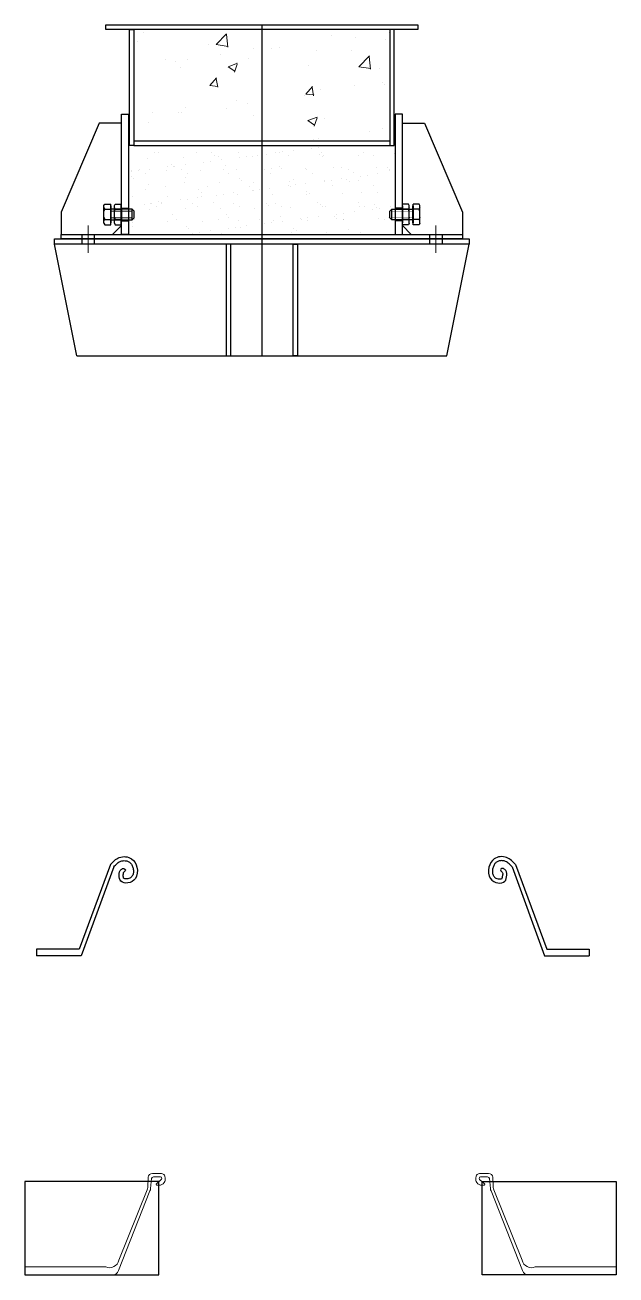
# Model space of a CAD drawing. Header units: millimetres. Extents: x 0 to 76984, y 0 to 13707.
# Drawn here: x 37799 to 39125, y 6943 to 9747 of the extents above; entities that cross this region are included whole.
import ezdxf

# ---------------------------------------------------------------- set-up
doc = ezdxf.new("R2010")
doc.units = ezdxf.units.MM
doc.linetypes.add('CENTER', pattern=[2, 1.25, -0.25, 0.25, -0.25])
doc.linetypes.add('DASHED', pattern=[0.75, 0.5, -0.25])
doc.layers.get('Defpoints').update_dxf_attribs({"color": 8})
for name, color, linetype, lineweight in [('1粗实线', 1, 'Continuous', 30), ('3中心线', 6, 'CENTER', 18), ('4虚线', 2, 'DASHED', 18), ('5文本', 4, 'Continuous', 18), ('6标注线', 3, 'Continuous', 13), ('粗实线', 1, 'Continuous', 30), ('细实线', 5, 'Continuous', 9), ('细虚线', 2, 'DASHED', 9)]:
    doc.layers.add(name, color=color, linetype=linetype, lineweight=lineweight)

# ---------------------------------------------------------------- blocks, each defined once
blk = doc.blocks.new('φ630砂筒和桩帽block', base_point=(943.1, 775.8))
at = {"layer": '1粗实线', "ltscale": 5}
for p, q in [((656.1, 515.8), (1230.1, 515.8)), ((656.1, 505.8), (1230.1, 505.8))]:
    blk.add_line(p, q, dxfattribs=at)
at = {"layer": '1粗实线', "ltscale": 2}
for p, q in [((588.9, 370.7), (590.7, 373.8)), ((588.9, 330.9), (588.9, 370.7)), ((588.9, 365.4), (590.7, 362.3)), ((590.7, 373.8), (603.9, 373.8)), ((603.9, 327.8), (603.9, 373.8)), ((612.5, 370.7), (614.3, 373.8)), ((612.5, 330.9), (612.5, 370.7)), ((612.5, 365.4), (614.3, 362.3)), ((614.3, 373.8), (627.5, 373.8)), ((627.5, 327.8), (627.5, 373.8)), ((1271.9, 373.8), (1258.7, 373.8)), ((1258.7, 327.8), (1258.7, 373.8)), ((1273.7, 370.7), (1271.9, 373.8)), ((1273.7, 365.4), (1271.9, 362.3)), ((1273.7, 330.9), (1273.7, 370.7)), ((1295.5, 373.8), (1282.3, 373.8)), ((1282.3, 327.8), (1282.3, 373.8)), ((1297.3, 370.7), (1295.5, 373.8)), ((1297.3, 365.4), (1295.5, 362.3)), ((1297.3, 330.9), (1297.3, 370.7)), ((588.9, 357.2), (590.7, 362.3)), ((588.9, 344.4), (590.7, 339.3)), ((588.9, 336.2), (590.7, 339.3)), ((590.7, 362.3), (603.9, 362.3)), ((590.7, 339.3), (603.9, 339.3)), ((612.5, 357.2), (614.3, 362.3)), ((612.5, 344.4), (614.3, 339.3)), ((612.5, 336.2), (614.3, 339.3)), ((614.3, 362.3), (627.5, 362.3)), ((614.3, 339.3), (627.5, 339.3)), ((1271.9, 362.3), (1258.7, 362.3)), ((1271.9, 339.3), (1258.7, 339.3)), ((1273.7, 357.2), (1271.9, 362.3)), ((1273.7, 344.4), (1271.9, 339.3)), ((1273.7, 336.2), (1271.9, 339.3)), ((1295.5, 362.3), (1282.3, 362.3)), ((1295.5, 339.3), (1282.3, 339.3)), ((1297.3, 357.2), (1295.5, 362.3)), ((1297.3, 344.4), (1295.5, 339.3)), ((1297.3, 336.2), (1295.5, 339.3)), ((588.9, 330.9), (590.7, 327.8)), ((590.7, 327.8), (603.9, 327.8)), ((612.5, 330.9), (614.3, 327.8)), ((614.3, 327.8), (627.5, 327.8)), ((1271.9, 327.8), (1258.7, 327.8)), ((1273.7, 330.9), (1271.9, 327.8)), ((1295.5, 327.8), (1282.3, 327.8)), ((1297.3, 330.9), (1295.5, 327.8))]:
    blk.add_line(p, q, dxfattribs=at)
at = {"layer": '1粗实线'}
for p, q in [((628.1, 325.8), (608.1, 305.8)), ((1258.1, 325.8), (1278.1, 305.8))]:
    blk.add_line(p, q, dxfattribs=at)
at = {"layer": '1粗实线', "lineweight": -3, "ltscale": 100}
for p, q in [((528.1, 33.8), (478.1, 283.8)), ((1358.1, 33.8), (1408.1, 283.8)), ((528.1, 33.8), (1358.1, 33.8))]:
    blk.add_line(p, q, dxfattribs=at)
at = {"layer": '1粗实线', "ltscale": 5}
for points in [[(593.1, 775.8), (1293.1, 775.8), (1293.1, 765.8), (593.1, 765.8)], [(646.1, 765.8), (656.1, 765.8), (656.1, 505.8), (646.1, 505.8)], [(1240.1, 765.8), (1230.1, 765.8), (1230.1, 505.8), (1240.1, 505.8)], [(628.1, 575.8), (644.1, 575.8), (644.1, 305.8), (628.1, 305.8)], [(1258.1, 575.8), (1242.1, 575.8), (1242.1, 305.8), (1258.1, 305.8)], [(493.1, 305.8), (1393.1, 305.8), (1393.1, 295.8), (493.1, 295.8)]]:
    blk.add_lwpolyline(points, close=True, dxfattribs=at)
for points in [[(628.1, 555.8), (578.1, 555.8), (493.1, 355.8), (493.1, 305.8)], [(1258.1, 555.8), (1308.1, 555.8), (1393.1, 355.8), (1393.1, 305.8)]]:
    blk.add_lwpolyline(points, dxfattribs=at)
at = {"layer": '1粗实线', "ltscale": 2}
for points in [[(604.5, 369.8), (603.9, 369.8), (603.9, 331.8), (604.5, 331.8)], [(628.1, 369.8), (627.5, 369.8), (627.5, 331.8), (628.1, 331.8)], [(1258.1, 369.8), (1258.7, 369.8), (1258.7, 331.8), (1258.1, 331.8)], [(1281.7, 369.8), (1282.3, 369.8), (1282.3, 331.8), (1281.7, 331.8)], [(604.5, 338.8), (652, 338.8), (652, 362.8), (604.5, 362.8)], [(604.5, 338.8), (604.5, 362.8), (604.5, 362.8), (604.5, 338.8)], [(628.1, 338.8), (628.1, 362.8), (628.1, 362.8), (628.1, 338.8)], [(1281.7, 338.8), (1234.2, 338.8), (1234.2, 362.8), (1281.7, 362.8)], [(1258.1, 338.8), (1258.1, 362.8), (1258.1, 362.8), (1258.1, 338.8)], [(1281.7, 338.8), (1281.7, 362.8), (1281.7, 362.8), (1281.7, 338.8)]]:
    blk.add_lwpolyline(points, close=True, dxfattribs=at)
for points in [[(652, 338.8), (656.5, 343.3), (656.5, 358.3), (652, 362.8)], [(1234.2, 338.8), (1229.7, 343.3), (1229.7, 358.3), (1234.2, 362.8)]]:
    blk.add_lwpolyline(points, dxfattribs=at)
at = {"layer": '1粗实线', "lineweight": -3, "ltscale": 100}
for points in [[(478.1, 295.8), (1408.1, 295.8), (1408.1, 283.8), (478.1, 283.8)], [(873.1, 283.8), (863.1, 283.8), (863.1, 33.8), (873.1, 33.8)], [(1013.1, 283.8), (1023.1, 283.8), (1023.1, 33.8), (1013.1, 33.8)]]:
    blk.add_lwpolyline(points, close=True, dxfattribs=at)
at = {"layer": '3中心线'}
for p, q in [((943.1, 775.8), (943.1, 295.8)), ((943.1, 775.8), (943.1, 295.8)), ((553.1, 325.8), (553.1, 265.8)), ((553.1, 314.8), (553.1, 264.8)), ((1333.1, 325.8), (1333.1, 265.8)), ((1333.1, 314.8), (1333.1, 264.8))]:
    blk.add_line(p, q, dxfattribs=at)
at = {"layer": '4虚线', "lineweight": -3}
for p, q in [((628.1, 364.8), (644.1, 364.8)), ((1258.1, 364.8), (1242.1, 364.8)), ((628.1, 336.8), (644.1, 336.8)), ((1258.1, 336.8), (1242.1, 336.8)), ((539.1, 305.8), (539.1, 295.8)), ((567.1, 305.8), (567.1, 295.8)), ((1319.1, 305.8), (1319.1, 295.8)), ((1347.1, 305.8), (1347.1, 295.8))]:
    blk.add_line(p, q, dxfattribs=at)
at = {"layer": '4虚线'}
for p, q in [((652, 358.3), (604.5, 358.3)), ((652, 343.3), (604.5, 343.3)), ((1234.2, 358.3), (1281.7, 358.3)), ((1234.2, 343.3), (1281.7, 343.3))]:
    blk.add_line(p, q, dxfattribs=at)
at = {"layer": '6标注线', "linetype": 'Continuous'}
for p, q in [((677.6, 758.6), (677.6, 758.6)), ((1228.8, 758.6), (1228.8, 758.6)), ((663.1, 739), (663.1, 739)), ((823.3, 732.2), (823.3, 732.2)), ((840.6, 731.9), (864, 756.2)), ((840.6, 731.9), (867.3, 727.8)), ((866.7, 726.1), (863.4, 754.6)), ((1099.4, 752.8), (1099.4, 752.8)), ((1153.7, 748.7), (1153.7, 748.7)), ((1221.1, 742.2), (1221.1, 742.2)), ((850.6, 708.8), (850.6, 708.8)), ((924.4, 722.8), (924.4, 722.8)), ((964.2, 723.8), (964.2, 723.8)), ((983.4, 725.5), (983.4, 725.5)), ((1065.3, 719.7), (1065.3, 719.7)), ((1143.6, 718.7), (1143.6, 718.7)), ((1160.8, 682.2), (1184.2, 706.6)), ((1186.9, 676.4), (1183.5, 704.9)), ((726.4, 698.7), (726.4, 698.7)), ((749.5, 692.8), (749.5, 692.8)), ((759.7, 679.4), (759.7, 679.4)), ((775.5, 698.9), (775.5, 698.9)), ((867.2, 682.1), (888.2, 690.2)), ((867.2, 682.1), (882.1, 672.1)), ((881.5, 669.9), (887.6, 688)), ((886.5, 691.9), (886.5, 691.9)), ((913.7, 700.5), (913.7, 700.5)), ((1046.7, 685.2), (1046.7, 685.2)), ((1160.8, 682.2), (1187.5, 678.1)), ((1206.8, 678.4), (1206.8, 678.4)), ((826.5, 639.7), (841, 657)), ((843.9, 636), (840.4, 654.8)), ((1214, 647.9), (1214, 647.9)), ((826.5, 639.7), (844.5, 638.2)), ((1039, 617.8), (1039, 617.8)), ((1041.7, 620.9), (1056.2, 638.1)), ((1041.7, 620.9), (1059.7, 619.3)), ((1059.1, 617.2), (1055.6, 636)), ((1061.6, 619.9), (1061.6, 619.9)), ((1074.7, 630.4), (1074.7, 630.4)), ((1149.8, 640.3), (1149.8, 640.3)), ((1217.4, 642.3), (1217.4, 642.3)), ((771.7, 590.5), (771.7, 590.5)), ((885.3, 605.4), (885.3, 605.4)), ((910.1, 600.6), (910.1, 600.6)), ((696.6, 580.6), (696.6, 580.6)), ((756.1, 579.5), (756.1, 579.5)), ((763.6, 579.7), (763.6, 579.7)), ((864.1, 587.8), (864.1, 587.8)), ((923.7, 573), (923.7, 573)), ((1046.3, 561.3), (1067.3, 569.4)), ((1046.3, 561.3), (1061.2, 551.3)), ((1060.6, 549.1), (1066.7, 567.3)), ((1083.9, 566.2), (1083.9, 566.2)), ((689.1, 557.8), (689.1, 557.8)), ((1184.5, 536.9), (1184.5, 536.9)), ((1213.8, 542.5), (1213.8, 542.5)), ((1058, 520), (1058, 520)), ((1070.9, 521.9), (1070.9, 521.9)), ((1095, 505.1), (1095, 505.1)), ((703.1, 489.1), (703.1, 489.1)), ((710.5, 489.9), (710.5, 489.9)), ((767.2, 479.5), (767.2, 479.5)), ((796.5, 489.3), (796.5, 489.3)), ((830.5, 488.9), (830.5, 488.9)), ((836, 483.8), (836, 483.8)), ((845.7, 480.5), (845.7, 480.5)), ((890, 489.4), (890, 489.4)), ((893.4, 478.6), (893.4, 478.6)), ((909.1, 480.6), (909.1, 480.6)), ((922.5, 480.2), (922.5, 480.2)), ((933.4, 483.8), (933.4, 483.8)), ((952.3, 486.2), (952.3, 486.2)), ((974.2, 489.2), (974.2, 489.2)), ((983.4, 489.6), (983.4, 489.6)), ((989.8, 491.3), (989.8, 491.3)), ((1003.5, 483.1), (1003.5, 483.1)), ((1014.2, 494.5), (1014.2, 494.5)), ((1054.9, 499.8), (1054.9, 499.8)), ((1070.6, 501.9), (1070.6, 501.9)), ((1072.4, 485.2), (1072.4, 485.2)), ((1076.8, 489.8), (1076.8, 489.8)), ((1077.9, 480.1), (1077.9, 480.1)), ((1082, 484.1), (1082, 484.1)), ((1158.8, 483.7), (1158.8, 483.7)), ((1170.2, 490), (1170.2, 490)), ((1194.2, 482.5), (1194.2, 482.5)), ((1239.8, 486.6), (1239.8, 486.6)), ((650, 448.9), (650, 448.9)), ((666.8, 448.7), (666.8, 448.7)), ((669.1, 451.1), (669.1, 451.1)), ((686.2, 476.6), (686.2, 476.6)), ((691.2, 451.9), (691.2, 451.9)), ((728.5, 449.9), (728.5, 449.9)), ((731.9, 457.3), (731.9, 457.3)), ((740.3, 462.5), (740.3, 462.5)), ((745.9, 457.5), (745.9, 457.5)), ((747.6, 459.4), (747.6, 459.4)), ((762.6, 451.2), (762.6, 451.2)), ((771.9, 462.6), (771.9, 462.6)), ((805.3, 449.5), (805.3, 449.5)), ((812.7, 467.9), (812.7, 467.9)), ((828.3, 470), (828.3, 470)), ((852.7, 473.2), (852.7, 473.2)), ((856, 451.4), (856, 451.4)), ((862.1, 459.9), (862.1, 459.9)), ((886.3, 452.4), (886.3, 452.4)), ((949.4, 451.6), (949.4, 451.6)), ((964.8, 453.4), (964.8, 453.4)), ((982.2, 458.9), (982.2, 458.9)), ((987.7, 453.8), (987.7, 453.8)), ((1041.5, 453), (1041.5, 453)), ((1042.8, 451.7), (1042.8, 451.7)), ((1104, 456.2), (1104, 456.2)), ((1122.6, 456), (1122.6, 456)), ((1136.3, 451.9), (1136.3, 451.9)), ((1201.1, 457), (1201.1, 457)), ((1224, 455.2), (1224, 455.2)), ((1229.6, 450.1), (1229.6, 450.1)), ((1229.7, 452.1), (1229.7, 452.1)), ((650.1, 436.2), (650.1, 436.2)), ((651.2, 446.7), (651.2, 446.7)), ((655.7, 431.1), (655.7, 431.1)), ((681.8, 443), (681.8, 443)), ((769.1, 421.7), (769.1, 421.7)), ((772, 433.6), (772, 433.6)), ((775.2, 443.2), (775.2, 443.2)), ((847.6, 422.7), (847.6, 422.7)), ((868.6, 443.3), (868.6, 443.3)), ((892, 432.5), (892, 432.5)), ((897.5, 427.5), (897.5, 427.5)), ((924.3, 422.4), (924.3, 422.4)), ((962.1, 443.5), (962.1, 443.5)), ((1005.4, 425.3), (1005.4, 425.3)), ((1013.8, 429.9), (1013.8, 429.9)), ((1055.5, 443.7), (1055.5, 443.7)), ((1082.6, 425.8), (1082.6, 425.8)), ((1083.9, 426.3), (1083.9, 426.3)), ((1098.2, 427.9), (1098.2, 427.9)), ((1122.6, 431.1), (1122.6, 431.1)), ((1133.9, 428.8), (1133.9, 428.8)), ((1139.4, 423.8), (1139.4, 423.8)), ((1148.9, 443.8), (1148.9, 443.8)), ((1160.6, 425.9), (1160.6, 425.9)), ((1163.4, 436.4), (1163.4, 436.4)), ((1179, 438.5), (1179, 438.5)), ((1203.4, 441.7), (1203.4, 441.7)), ((1241.7, 428.8), (1241.7, 428.8)), ((681.8, 407.2), (681.8, 407.2)), ((688, 418.8), (688, 418.8)), ((727.3, 414), (727.3, 414)), ((801.8, 406.2), (801.8, 406.2)), ((807.3, 401.1), (807.3, 401.1)), ((820.8, 414.2), (820.8, 414.2)), ((840.3, 393.9), (840.3, 393.9)), ((856, 396), (856, 396)), ((880.4, 399.2), (880.4, 399.2)), ((888.2, 394.6), (888.2, 394.6)), ((914.2, 414.3), (914.2, 414.3)), ((921.1, 404.5), (921.1, 404.5)), ((923.6, 403.5), (923.6, 403.5)), ((936.7, 406.6), (936.7, 406.6)), ((961.1, 409.8), (961.1, 409.8)), ((966.7, 395.6), (966.7, 395.6)), ((1001.9, 415.2), (1001.9, 415.2)), ((1007.6, 414.5), (1007.6, 414.5)), ((1017.5, 417.2), (1017.5, 417.2)), ((1041.9, 420.4), (1041.9, 420.4)), ((1043.4, 395.2), (1043.4, 395.2)), ((1043.7, 402.5), (1043.7, 402.5)), ((1049.2, 397.4), (1049.2, 397.4)), ((1101, 414.7), (1101, 414.7)), ((1124.5, 398.2), (1124.5, 398.2)), ((1165.5, 399.9), (1165.5, 399.9)), ((1194.5, 414.8), (1194.5, 414.8)), ((1203, 399.2), (1203, 399.2)), ((651.9, 391), (651.9, 391)), ((678.8, 372.6), (678.8, 372.6)), ((693.4, 375.9), (693.4, 375.9)), ((694.5, 374.7), (694.5, 374.7)), ((706, 367.9), (706, 367.9)), ((711.6, 379.9), (711.6, 379.9)), ((717.2, 374.8), (717.2, 374.8)), ((718.8, 377.9), (718.8, 377.9)), ((730.4, 392), (730.4, 392)), ((759.6, 383.3), (759.6, 383.3)), ((775.2, 385.3), (775.2, 385.3)), ((786.8, 376.1), (786.8, 376.1)), ((799.4, 368), (799.4, 368)), ((799.6, 388.5), (799.6, 388.5)), ((807.1, 391.7), (807.1, 391.7)), ((833.4, 377.2), (833.4, 377.2)), ((849.5, 364.9), (849.5, 364.9)), ((880.2, 376.3), (880.2, 376.3)), ((892.9, 368.2), (892.9, 368.2)), ((926.2, 364.6), (926.2, 364.6)), ((953.5, 376.2), (953.5, 376.2)), ((959, 371.1), (959, 371.1)), ((973.6, 376.4), (973.6, 376.4)), ((986.3, 368.4), (986.3, 368.4)), ((1007.3, 367.5), (1007.3, 367.5)), ((1067.1, 376.6), (1067.1, 376.6)), ((1075.3, 373.5), (1075.3, 373.5)), ((1079.7, 368.6), (1079.7, 368.6)), ((1085.8, 368.5), (1085.8, 368.5)), ((1160.5, 376.8), (1160.5, 376.8)), ((1162.5, 368.1), (1162.5, 368.1)), ((1173.1, 368.7), (1173.1, 368.7)), ((1195.3, 372.5), (1195.3, 372.5)), ((1200.9, 367.4), (1200.9, 367.4)), ((1231, 367.7), (1231, 367.7)), ((658.1, 338.7), (658.1, 338.7)), ((689.9, 361), (689.9, 361)), ((743.3, 350.9), (743.3, 350.9)), ((751.6, 338.9), (751.6, 338.9)), ((771, 363.9), (771, 363.9)), ((845, 339), (845, 339)), ((863.3, 349.8), (863.3, 349.8)), ((868.8, 344.8), (868.8, 344.8)), ((890.1, 336.8), (890.1, 336.8)), ((938.4, 339.2), (938.4, 339.2)), ((968.6, 337.8), (968.6, 337.8)), ((985.1, 347.2), (985.1, 347.2)), ((1029.5, 341.1), (1029.5, 341.1)), ((1031.8, 339.4), (1031.8, 339.4)), ((1045.1, 343.2), (1045.1, 343.2)), ((1045.3, 337.4), (1045.3, 337.4)), ((1069.5, 346.4), (1069.5, 346.4)), ((1105.2, 346.2), (1105.2, 346.2)), ((1110.3, 351.8), (1110.3, 351.8)), ((1110.7, 341.1), (1110.7, 341.1)), ((1125.3, 339.5), (1125.3, 339.5)), ((1125.9, 353.8), (1125.9, 353.8)), ((1126.4, 340.3), (1126.4, 340.3)), ((1150.3, 357), (1150.3, 357)), ((1191, 362.4), (1191, 362.4)), ((1204.9, 341.3), (1204.9, 341.3)), ((1206.6, 364.5), (1206.6, 364.5)), ((1218.7, 339.7), (1218.7, 339.7)), ((1227, 343.5), (1227, 343.5)), ((653.1, 324.5), (653.1, 324.5)), ((653.8, 333.2), (653.8, 333.2)), ((732.3, 334.2), (732.3, 334.2)), ((773.1, 323.5), (773.1, 323.5)), ((778.7, 318.5), (778.7, 318.5)), ((787.3, 309.2), (787.3, 309.2)), ((802.9, 311.3), (802.9, 311.3)), ((809, 333.9), (809, 333.9)), ((827.3, 314.5), (827.3, 314.5)), ((868, 319.9), (868, 319.9)), ((883.6, 321.9), (883.6, 321.9)), ((894.9, 320.9), (894.9, 320.9)), ((908, 325.1), (908, 325.1)), ((948.8, 330.5), (948.8, 330.5)), ((964.4, 332.6), (964.4, 332.6)), ((988.8, 335.8), (988.8, 335.8)), ((1009.2, 309.7), (1009.2, 309.7)), ((1015, 319.8), (1015, 319.8)), ((1020.5, 314.8), (1020.5, 314.8)), ((1087.7, 310.7), (1087.7, 310.7)), ((1136.8, 317.2), (1136.8, 317.2)), ((1164.4, 310.3), (1164.4, 310.3)), ((772.9, 306.1), (772.9, 306.1)), ((851.4, 307.1), (851.4, 307.1)), ((928.1, 306.7), (928.1, 306.7))]:
    blk.add_line(p, q, dxfattribs=at)
at = {"layer": '细虚线', "lineweight": -3, "ltscale": 50}
for p, q in [((539.1, 295.8), (539.1, 283.8)), ((567.1, 295.8), (567.1, 283.8)), ((1319.1, 295.8), (1319.1, 283.8)), ((1347.1, 295.8), (1347.1, 283.8))]:
    blk.add_line(p, q, dxfattribs=at)
blk = doc.blocks.new('拉森Ⅳ钢板桩平面图块3')
at = {"layer": '1粗实线'}
blk.add_line((0, -169.5), (0, -185), dxfattribs=at)
at = {"layer": '粗实线'}
for p, q in [((165.4, 20.2), (95.3, -169.5)), ((172.9, 15), (100, -185)), ((95.3, -169.5), (0, -169.5)), ((100, -185), (0, -185))]:
    blk.add_line(p, q, dxfattribs=at)
for points, knots in [([(165.4, 20.2), (171.4, 26.5), (183.9, 39.8), (214.4, 37.4), (227.6, 13.5), (225.7, -12), (206.6, -23.1), (186.7, -20.2), (185.3, -9), (184.7, -3.6)], [0, 0, 0, 0, 2.242622, 4.721771, 6.72657, 8.989692, 10.710969, 12.12932, 13.433976, 13.433976, 13.433976, 13.433976]), ([(172.9, 15), (174.2, 16.4), (175.4, 17.7), (178.8, 21), (180.9, 22.9), (184.5, 25.4), (185.9, 26.3), (188.5, 27.4), (189.5, 27.7), (191.9, 28.3), (193.1, 28.5), (196.9, 28.8), (199.6, 28.6), (204.3, 27.4), (206.4, 26.5), (209.8, 24.2), (211.2, 22.6), (213.8, 18.7), (214.9, 16.3), (216.4, 11.1), (216.9, 8.3), (217.1, 2.9), (216.8, 0.4), (215.7, -3.2), (215.2, -4.5), (213.9, -6.6), (213.2, -7.5), (211.4, -9.1), (210.3, -9.9), (207.7, -11.2), (206.2, -11.7), (202.9, -12.4), (201.1, -12.5), (198, -12.3), (196.7, -11.9), (195.7, -11.5), (195.6, -11.3), (195.5, -11.3), (195.5, -11.3), (195.3, -11), (195.2, -10.7), (194.8, -9.6), (194.4, -8.1), (194, -5.1), (193.8, -3.9), (193.7, -2.5)], [0.116103, 0.116103, 0.116103, 0.116103, 0.606377, 0.606377, 1.48391, 1.48391, 2.104361, 2.104361, 2.544699, 2.544699, 2.985038, 2.985038, 3.865715, 3.865715, 4.746392, 4.746392, 5.627069, 5.627069, 6.507746, 6.507746, 7.388423, 7.388423, 8.2691, 8.2691, 8.860181, 8.860181, 9.404787, 9.404787, 9.949392, 9.949392, 10.568114, 10.568114, 11.175162, 11.175162, 11.78221, 11.78221, 12.096439, 12.096439, 12.332761, 12.332761, 12.569083, 12.569083, 13.107657, 13.107657, 13.433976, 13.433976, 13.433976, 13.433976]), ([(184.7, -3.6), (184.8, -1.1), (184.8, 3.6), (189, 9.1), (194.9, 12.6), (200.2, 8), (196.9, 4.3), (193.7, 1.7), (193.7, -1.1), (193.7, -2.5)], [0, 0, 0, 0, 0.642602, 1.210021, 1.806545, 2.212154, 2.559164, 2.921575, 3.276797, 3.276797, 3.276797, 3.276797])]:
    blk.add_open_spline(points, degree=3, knots=knots, dxfattribs=at)
blk = doc.blocks.new('拉森Ⅳ钢板桩平面图块4')
at = {"layer": '1粗实线'}
blk.add_line((0, -169.5), (0, -185), dxfattribs=at)
at = {"layer": '粗实线'}
for p, q in [((-172.9, 15), (-100, -185)), ((-165.4, 20.2), (-95.3, -169.5)), ((-100, -185), (0, -185)), ((-95.3, -169.5), (0, -169.5))]:
    blk.add_line(p, q, dxfattribs=at)
for points, knots in [([(-165.4, 20.2), (-171.4, 26.5), (-183.9, 39.8), (-214.4, 37.4), (-227.6, 13.5), (-225.7, -12), (-206.6, -23.1), (-186.7, -20.2), (-185.3, -9), (-184.7, -3.6)], [0, 0, 0, 0, 2.242622, 4.721771, 6.72657, 8.989692, 10.710969, 12.12932, 13.433976, 13.433976, 13.433976, 13.433976]), ([(-172.9, 15), (-174.2, 16.4), (-175.4, 17.7), (-178.8, 21), (-180.9, 22.9), (-184.5, 25.4), (-185.9, 26.3), (-188.5, 27.4), (-189.5, 27.7), (-191.9, 28.3), (-193.1, 28.5), (-196.9, 28.8), (-199.6, 28.6), (-204.3, 27.4), (-206.4, 26.5), (-209.8, 24.2), (-211.2, 22.6), (-213.8, 18.7), (-214.9, 16.3), (-216.4, 11.1), (-216.9, 8.3), (-217.1, 2.9), (-216.8, 0.4), (-215.7, -3.2), (-215.2, -4.5), (-213.9, -6.6), (-213.2, -7.5), (-211.4, -9.1), (-210.3, -9.9), (-207.7, -11.2), (-206.2, -11.7), (-202.9, -12.4), (-201.1, -12.5), (-198, -12.3), (-196.7, -11.9), (-195.7, -11.5), (-195.6, -11.3), (-195.5, -11.3), (-195.5, -11.3), (-195.3, -11), (-195.2, -10.7), (-194.8, -9.6), (-194.4, -8.1), (-194, -5.1), (-193.8, -3.9), (-193.7, -2.5)], [0.116103, 0.116103, 0.116103, 0.116103, 0.606377, 0.606377, 1.48391, 1.48391, 2.104361, 2.104361, 2.544699, 2.544699, 2.985038, 2.985038, 3.865715, 3.865715, 4.746392, 4.746392, 5.627069, 5.627069, 6.507746, 6.507746, 7.388423, 7.388423, 8.2691, 8.2691, 8.860181, 8.860181, 9.404787, 9.404787, 9.949392, 9.949392, 10.568114, 10.568114, 11.175162, 11.175162, 11.78221, 11.78221, 12.096439, 12.096439, 12.332761, 12.332761, 12.569083, 12.569083, 13.107657, 13.107657, 13.433976, 13.433976, 13.433976, 13.433976]), ([(-184.7, -3.6), (-184.8, -1.1), (-184.8, 3.6), (-189, 9.1), (-194.9, 12.6), (-200.2, 8), (-196.9, 4.3), (-193.7, 1.7), (-193.7, -1.1), (-193.7, -2.5)], [0, 0, 0, 0, 0.642602, 1.210021, 1.806545, 2.212154, 2.559164, 2.921575, 3.276797, 3.276797, 3.276797, 3.276797])]:
    blk.add_open_spline(points, degree=3, knots=knots, dxfattribs=at)
blk = doc.blocks.new('拉森Ⅵ钢板桩平面图块3')
at = {"layer": 'Defpoints'}
blk.add_lwpolyline([(300, 0), (0, 0), (0, -210), (300, -210)], close=True, dxfattribs=at)
at = {"layer": '细实线', "color": 1, "ltscale": 16}
blk.add_lwpolyline([(0, -210), (195.7, -210, 0.325325), (210, -199.9), (280.3, -21.5, 0.071121), (281.7, -16), (283.9, 6.3, -0.385314), (287.9, 9.9), (304.2, 9.9, -0.414214), (306.6, 7.5), (306.6, 6.2, -0.212557), (305.8, 4.4), (294.8, -5.5, 0.687281), (295.9, -8.5), (300.1, -8.5, 0.232919), (312.3, -2.9, 0.178635), (314.2, 2.3), (314.2, 8.3, 0.414214), (304.6, 17.9), (285.7, 17.9, 0.385314), (276.2, 9.3), (275.5, -13.7, -0.050178), (274.1, -19.2), (210.6, -177, -0.463826), (181.3, -192), (0, -192)], format="xyb", dxfattribs=at)
blk = doc.blocks.new('拉森Ⅵ钢板桩平面图块4')
at = {"layer": 'Defpoints'}
blk.add_lwpolyline([(-300, 0), (0, 0), (0, -210), (-300, -210)], close=True, dxfattribs=at)
at = {"layer": '细实线', "color": 1, "ltscale": 16}
blk.add_lwpolyline([(0, -210), (-195.7, -210, -0.325325), (-210, -199.9), (-280.3, -21.5, -0.071121), (-281.7, -16), (-283.9, 6.3, 0.385314), (-287.9, 9.9), (-304.2, 9.9, 0.414214), (-306.6, 7.5), (-306.6, 6.2, 0.212557), (-305.8, 4.4), (-294.8, -5.5, -0.687281), (-295.9, -8.5), (-300.1, -8.5, -0.232919), (-312.3, -2.9, -0.178635), (-314.2, 2.3), (-314.2, 8.3, -0.414214), (-304.6, 17.9), (-285.7, 17.9, -0.385314), (-276.2, 9.3), (-275.5, -13.7, 0.050178), (-274.1, -19.2), (-210.6, -177, 0.463826), (-181.3, -192), (0, -192)], format="xyb", dxfattribs=at)

msp = doc.modelspace()

# ---------------------------------------------------------------- linework, layer by layer
at = {"layer": 'Defpoints'}
msp.add_line((38330.5, 9747.3), (38330.5, 9005.3), dxfattribs=at)

# ---------------------------------------------------------------- block references
at = {"layer": '1粗实线'}
for name, p in [('拉森Ⅳ钢板桩平面图块3', (37825.3, 7844.1)), ('拉森Ⅳ钢板桩平面图块4', (39064.6, 7844.1)), ('拉森Ⅵ钢板桩平面图块3', (37799.1, 7153.4)), ('拉森Ⅵ钢板桩平面图块4', (39124.7, 7153.4))]:
    msp.add_blockref(name, p, dxfattribs=at)
at = {"layer": '5文本'}
msp.add_blockref('φ630砂筒和桩帽block', (38330.5, 9747.3), dxfattribs=at)

doc.saveas('drawing.dxf')
